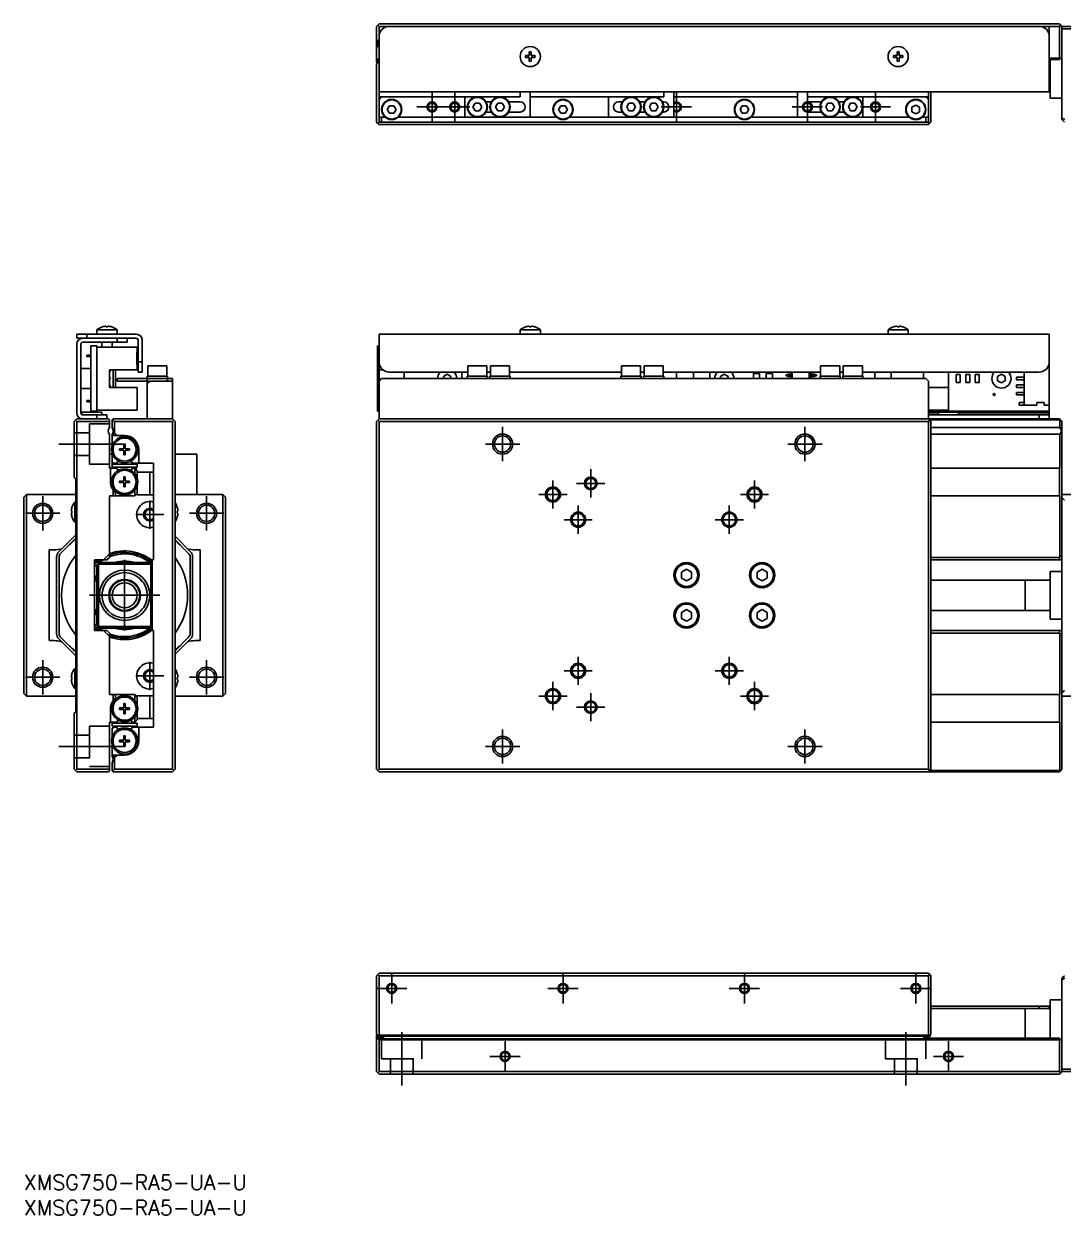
# Model space of a CAD drawing. Extents: x 0 to 697, y -8 to 238.
# Drawn here: x 0 to 206.2, y -8 to 228.4 of the extents above; entities that cross this region are included whole.
import ezdxf

# ---------------------------------------------------------------- set-up
doc = ezdxf.new("R2010")
doc.units = 0
doc.header["$LTSCALE"] = 0.5
doc.linetypes.add('CENTER', pattern=[50.8, 31.75, -6.35, 6.35, -6.35])
doc.linetypes.add('DASHED', pattern=[19.05, 12.7, -6.35])
for name, color, linetype in [('MSM_CENTER', 1, 'CENTER'), ('MSM_CONTINUOUS', 7, 'CONTINUOUS'), ('MSM_DASHED', 4, 'DASHED'), ('MSM_NARROW', 5, 'CONTINUOUS'), ('MSM_PART_NUMBER', 7, 'CONTINUOUS')]:
    doc.layers.add(name, color=color, linetype=linetype)
doc.styles.get("Standard").update_dxf_attribs({"font": 'txt.shx', "height": 1, "bigfont": 'bigfont.shx'})

# ---------------------------------------------------------------- blocks, each defined once
blk = doc.blocks.new('*U2')
at = {"layer": 'MSM_PART_NUMBER'}
blk.add_text('XMSG750-RA5-UA-U', height=3, dxfattribs=at).set_placement((0, -3))
blk = doc.blocks.new('*U3')
at = {"layer": 'MSM_PART_NUMBER'}
blk.add_text('XMSG750-RA5-UA-U', height=3, dxfattribs=at).set_placement((0, -8))

msp = doc.modelspace()

# ---------------------------------------------------------------- linework, layer by layer
at = {"layer": 'MSM_CENTER'}
for p, q in [((81, 214.89), (81, 208.89)), ((85.5, 214.89), (85.5, 208.89)), ((129.5, 214.89), (129.5, 208.89)), ((155.5, 214.89), (155.5, 208.89)), ((169, 214.89), (169, 208.89)), ((78, 211.89), (88.5, 211.89)), ((126.5, 211.89), (132.5, 211.89)), ((152.5, 211.89), (158.5, 211.89)), ((166, 211.89), (172, 211.89)), ((95, 141.6), (95, 148.4)), ((155, 141.6), (155, 148.4)), ((20.19, 145), (6.97, 145)), ((91.6, 145), (98.4, 145)), ((151.6, 145), (158.4, 145)), ((112.5, 134.4), (112.5, 140)), ((105, 132.2), (105, 137.8)), ((109.7, 137.2), (115.3, 137.2)), ((145, 132.2), (145, 137.8)), ((102.2, 135), (107.8, 135)), ((142.2, 135), (147.8, 135)), ((3.74, 127.86), (3.74, 134.66)), ((25, 128.2), (25, 133.8)), ((36.26, 127.86), (36.26, 134.66)), ((110, 127.2), (110, 132.8)), ((140, 127.2), (140, 132.8)), ((0.34, 131.26), (7.14, 131.26)), ((22.2, 131), (27.8, 131)), ((32.86, 131.26), (39.66, 131.26)), ((107.2, 130), (112.8, 130)), ((137.2, 130), (142.8, 130)), ((20, 108), (20, 122)), ((13, 115), (27, 115)), ((3.74, 95.34), (3.74, 102.14)), ((25, 96.2), (25, 101.8)), ((36.26, 95.34), (36.26, 102.14)), ((110, 97.2), (110, 102.8)), ((140, 97.2), (140, 102.8)), ((107.2, 100), (112.8, 100)), ((137.2, 100), (142.8, 100)), ((0.34, 98.74), (7.14, 98.74)), ((22.2, 99), (27.8, 99)), ((32.86, 98.74), (39.66, 98.74)), ((105, 92.2), (105, 97.8)), ((145, 92.2), (145, 97.8)), ((102.2, 95), (107.8, 95)), ((112.5, 90), (112.5, 95.6)), ((142.2, 95), (147.8, 95)), ((109.7, 92.8), (115.3, 92.8)), ((95, 81.6), (95, 88.4)), ((155, 81.6), (155, 88.4)), ((6.97, 85), (20.19, 85)), ((91.6, 85), (98.4, 85)), ((151.6, 85), (158.4, 85)), ((73, 40), (73, 34)), ((107, 40), (107, 34)), ((143, 40), (143, 34)), ((177, 40), (177, 34)), ((70, 37), (76, 37)), ((104, 37), (110, 37)), ((140, 37), (146, 37)), ((174, 37), (180, 37)), ((75, 28.3), (75, 17.7)), ((95.5, 26.5), (95.5, 20.5)), ((175, 28.3), (175, 17.7)), ((183.5, 26.5), (183.5, 20.5)), ((92.5, 23.5), (98.5, 23.5)), ((180.5, 23.5), (186.5, 23.5))]:
    msp.add_line(p, q, dxfattribs=at)
at = {"layer": 'MSM_CONTINUOUS'}
for p, q in [((70, 227.89), (70.5, 228.39)), ((70, 227.89), (70, 220.69)), ((70.25, 228.14), (70.5, 227.89)), ((70.5, 228.39), (205.5, 228.39)), ((70.5, 227.89), (205.5, 227.89)), ((70.5, 226.69), (70.5, 227.89)), ((203.5, 227.89), (203.5, 226.69)), ((206, 227.89), (205.5, 228.39)), ((205.5, 227.89), (205.75, 228.14)), ((205.5, 221.59), (205.5, 227.89)), ((206, 227.89), (219.5, 227.89)), ((206, 209.39), (206, 227.89)), ((219.5, 227.39), (206, 227.39)), ((70.2, 225.09), (70.5, 225.09)), ((70.2, 225.09), (70.2, 223.89)), ((70.67, 226.69), (70.5, 226.69)), ((70.5, 208.89), (70.5, 225.89)), ((203.5, 226.69), (203.33, 226.69)), ((203.5, 225.89), (203.5, 214.89)), ((70.2, 223.89), (70.5, 223.89)), ((100.3, 222.09), (100.3, 222.82)), ((100.7, 222.82), (100.7, 222.09)), ((173.3, 222.09), (173.3, 222.82)), ((173.7, 222.82), (173.7, 222.09)), ((70.5, 221.39), (70, 221.39)), ((70.5, 221.19), (70, 221.19)), ((70.4, 220.79), (70, 220.39)), ((70.1, 220.59), (70, 220.69)), ((70, 208.89), (70, 220.39)), ((70.1, 220.49), (70.1, 220.69)), ((70.5, 221.59), (70.3, 221.39)), ((70.5, 220.99), (70.4, 220.99)), ((70.4, 220.99), (70.4, 220.79)), ((70.5, 220.89), (70.4, 220.79)), ((70.5, 220.69), (70.4, 220.79)), ((99.57, 222.09), (100.3, 222.09)), ((100.3, 221.69), (99.57, 221.69)), ((100.3, 220.96), (100.3, 221.69)), ((100.7, 222.09), (101.43, 222.09)), ((100.7, 221.69), (100.7, 220.96)), ((101.43, 221.69), (100.7, 221.69)), ((172.57, 222.09), (173.3, 222.09)), ((173.3, 221.69), (172.57, 221.69)), ((173.3, 220.96), (173.3, 221.69)), ((173.7, 222.09), (174.43, 222.09)), ((174.43, 221.69), (173.7, 221.69)), ((173.7, 221.69), (173.7, 220.96)), ((203.5, 221.59), (205.5, 221.59)), ((205.6, 221.39), (203.5, 221.39)), ((205.5, 221.29), (203.5, 221.29)), ((203.7, 213.64), (203.7, 221.29)), ((205.65, 221.44), (205.5, 221.59)), ((205.5, 221.29), (205.6, 221.39)), ((205.6, 221.39), (205.65, 221.44)), ((205.65, 221.44), (206, 221.79)), ((203.5, 215.39), (203.7, 215.39)), ((203.5, 214.89), (70.5, 214.89)), ((70.5, 213.39), (71, 213.89)), ((98.5, 213.89), (70.5, 213.89)), ((87.5, 209.89), (87.5, 213.89)), ((92.77, 212.89), (91.73, 212.89)), ((98.5, 212.89), (96.23, 212.89)), ((98.5, 213.89), (98.5, 214.89)), ((100.5, 214.89), (100.5, 209.89)), ((127, 213.89), (100.5, 213.89)), ((116, 209.89), (116, 213.89)), ((118.77, 212.89), (118, 212.89)), ((123.27, 212.89), (122.23, 212.89)), ((127, 212.89), (126.73, 212.89)), ((127, 213.89), (127, 214.89)), ((129, 214.89), (129, 209.89)), ((153.5, 213.89), (129, 213.89)), ((153.5, 214.89), (153.5, 209.89)), ((155.5, 214.89), (155.5, 213.89)), ((155.5, 213.89), (179.5, 213.89)), ((158.27, 212.89), (155.5, 212.89)), ((162.77, 212.89), (161.73, 212.89)), ((166.5, 209.89), (166.5, 213.89)), ((179, 213.89), (179.5, 213.39)), ((179.5, 214.89), (179.5, 208.89)), ((180, 214.89), (180, 208.89)), ((203.7, 213.64), (206, 213.64)), ((72.13, 211.39), (72.57, 212.14)), ((72.57, 210.64), (72.13, 211.39)), ((72.57, 212.14), (73.43, 212.14)), ((73.43, 210.64), (72.57, 210.64)), ((73.43, 212.14), (73.87, 211.39)), ((73.87, 211.39), (73.43, 210.64)), ((89.13, 211.89), (89.57, 212.64)), ((89.57, 211.14), (89.13, 211.89)), ((89.57, 212.64), (90.43, 212.64)), ((90.43, 211.14), (89.57, 211.14)), ((90.43, 212.64), (90.87, 211.89)), ((90.87, 211.89), (90.43, 211.14)), ((91.73, 210.89), (92.77, 210.89)), ((93.63, 211.89), (94.07, 212.64)), ((94.07, 211.14), (93.63, 211.89)), ((94.07, 212.64), (94.93, 212.64)), ((94.93, 211.14), (94.07, 211.14)), ((94.93, 212.64), (95.37, 211.89)), ((95.37, 211.89), (94.93, 211.14)), ((96.23, 210.89), (98.5, 210.89)), ((106.13, 211.39), (106.57, 212.14)), ((106.57, 210.64), (106.13, 211.39)), ((106.57, 212.14), (107.43, 212.14)), ((107.43, 210.64), (106.57, 210.64)), ((107.43, 212.14), (107.87, 211.39)), ((107.87, 211.39), (107.43, 210.64)), ((118, 210.89), (118.77, 210.89)), ((119.63, 211.89), (120.07, 212.64)), ((120.07, 211.14), (119.63, 211.89)), ((120.07, 212.64), (120.93, 212.64)), ((120.93, 211.14), (120.07, 211.14)), ((120.93, 212.64), (121.37, 211.89)), ((121.37, 211.89), (120.93, 211.14)), ((122.23, 210.89), (123.27, 210.89)), ((124.13, 211.89), (124.57, 212.64)), ((124.57, 211.14), (124.13, 211.89)), ((124.57, 212.64), (125.43, 212.64)), ((125.43, 211.14), (124.57, 211.14)), ((125.43, 212.64), (125.87, 211.89)), ((125.87, 211.89), (125.43, 211.14)), ((126.73, 210.89), (127, 210.89)), ((142.13, 211.39), (142.57, 212.14)), ((142.57, 210.64), (142.13, 211.39)), ((142.57, 212.14), (143.43, 212.14)), ((143.43, 210.64), (142.57, 210.64)), ((143.43, 212.14), (143.87, 211.39)), ((143.87, 211.39), (143.43, 210.64)), ((155.5, 210.89), (158.27, 210.89)), ((159.13, 211.89), (159.57, 212.64)), ((159.57, 211.14), (159.13, 211.89)), ((159.57, 212.64), (160.43, 212.64)), ((160.43, 211.14), (159.57, 211.14)), ((160.43, 212.64), (160.87, 211.89)), ((160.87, 211.89), (160.43, 211.14)), ((161.73, 210.89), (162.77, 210.89)), ((163.63, 211.89), (164.07, 212.64)), ((164.07, 211.14), (163.63, 211.89)), ((164.07, 212.64), (164.93, 212.64)), ((164.93, 211.14), (164.07, 211.14)), ((164.93, 212.64), (165.37, 211.89)), ((165.37, 211.89), (164.93, 211.14)), ((176.25, 211.82), (177, 212.25)), ((176.25, 210.95), (176.25, 211.82)), ((177, 210.52), (176.25, 210.95)), ((177, 212.25), (177.75, 211.82)), ((177.75, 210.95), (177, 210.52)), ((177.75, 211.82), (177.75, 210.95)), ((70, 208.89), (70.5, 208.39)), ((70.25, 208.64), (70.5, 208.89)), ((70.5, 209.89), (71.68, 209.89)), ((179.5, 208.89), (70.5, 208.89)), ((179.5, 208.39), (70.5, 208.39)), ((71, 209.89), (71, 208.89)), ((74.32, 209.89), (105.68, 209.89)), ((108.32, 209.89), (141.68, 209.89)), ((144.32, 209.89), (175.68, 209.89)), ((178.32, 209.89), (179.5, 209.89)), ((179, 208.89), (179, 209.89)), ((179.5, 208.89), (179.75, 208.64)), ((179.5, 208.39), (180, 208.89)), ((206, 209.69), (206.61, 209.39)), ((206.5, 208.89), (206, 209.39)), ((15.57, 168.26), (15.55, 168.26)), ((16.3, 168.26), (16.3, 168.39)), ((16.7, 168.26), (16.3, 168.26)), ((16.7, 168.39), (16.7, 168.26)), ((17.45, 168.26), (17.43, 168.26)), ((99.57, 168.26), (99.55, 168.26)), ((100.3, 168.26), (100.3, 168.39)), ((100.7, 168.26), (100.3, 168.26)), ((100.7, 168.39), (100.7, 168.26)), ((101.45, 168.26), (101.43, 168.26)), ((172.57, 168.26), (172.55, 168.26)), ((173.3, 168.26), (173.3, 168.39)), ((173.7, 168.26), (173.3, 168.26)), ((173.7, 168.39), (173.7, 168.26)), ((174.45, 168.26), (174.43, 168.26)), ((10.5, 166), (10.5, 166.8)), ((10.5, 166.8), (22.3, 166.8)), ((22.2, 166), (10.5, 166)), ((12.5, 166.8), (12.5, 166)), ((18.5, 167.7), (14.5, 167.7)), ((14.5, 167.7), (14.5, 166.8)), ((18.5, 166.8), (18.5, 167.7)), ((18.5, 165.2), (18.5, 166)), ((20.5, 166), (20.5, 165.2)), ((22.7, 159.3), (22.7, 165.5)), ((23.5, 165.6), (23.5, 159.3)), ((70.5, 161.3), (70.5, 166.8)), ((70.5, 166.8), (203.5, 166.8)), ((102.5, 167.7), (98.5, 167.7)), ((98.5, 167.7), (98.5, 166.8)), ((102.5, 166.8), (102.5, 167.7)), ((175.5, 167.7), (171.5, 167.7)), ((171.5, 167.7), (171.5, 166.8)), ((175.5, 166.8), (175.5, 167.7)), ((203.5, 166.8), (203.5, 150)), ((10.5, 164.8), (10.5, 151.2)), ((11.3, 164.8), (11.3, 151.2)), ((11.7, 165.2), (20.5, 165.2)), ((13.3, 151.5), (13.3, 164.5)), ((13.3, 164.5), (14.5, 164.5)), ((14.5, 151.5), (14.5, 164.5)), ((22.5, 164.25), (14.5, 164.25)), ((15.5, 165.2), (15.5, 164.25)), ((17.5, 164.25), (17.5, 165.2)), ((22.4, 160.75), (22.4, 163.25)), ((22.5, 163.25), (22.4, 163.25)), ((22.5, 163.25), (22.5, 164.25)), ((70.2, 164.5), (70.5, 164.5)), ((70.2, 151.5), (70.2, 164.5)), ((12.5, 162.62), (12.5, 162.38)), ((13.3, 162.62), (12.5, 162.62)), ((13.3, 162.38), (12.5, 162.38)), ((22.4, 162.45), (22.5, 162.45)), ((22.4, 162.07), (22.5, 162.07)), ((22.4, 161.93), (22.5, 161.93)), ((22.4, 161.55), (22.5, 161.55)), ((22.5, 160.75), (22.4, 160.75)), ((22.5, 161.55), (22.5, 162.45)), ((22.5, 159.75), (22.5, 160.75)), ((22.7, 161.3), (23.5, 161.3)), ((70.5, 160.75), (70.5, 150)), ((70.58, 160.75), (70.5, 160.75)), ((13.3, 160), (11.3, 160)), ((17, 156.25), (17, 159.75)), ((17, 159.75), (22.5, 159.75)), ((17.7, 159.75), (17.7, 156.25)), ((18.2, 159.75), (18.2, 156.25)), ((23.5, 159.3), (22.7, 159.3)), ((24.5, 158.5), (28.5, 158.5)), ((24.5, 158.5), (24.5, 150)), ((28.4, 160.5), (24.6, 160.5)), ((24.6, 160.5), (24.6, 158.5)), ((28.4, 158.5), (28.4, 160.5)), ((28.5, 157.5), (28.5, 158.5)), ((70.5, 159.75), (71.24, 159.75)), ((72.5, 159.3), (88.1, 159.3)), ((75.5, 158), (75.5, 159.3)), ((83.25, 158.43), (84, 158.87)), ((83.25, 158), (83.25, 158.43)), ((84, 158.87), (84.75, 158.43)), ((84.75, 158.43), (84.75, 158)), ((86.9, 159.3), (86.9, 158)), ((88, 158.5), (92, 158.5)), ((88, 158.5), (88, 158)), ((91.9, 160.5), (88.1, 160.5)), ((88.1, 160.5), (88.1, 158.5)), ((91.9, 158.5), (91.9, 160.5)), ((91.9, 159.3), (92.6, 159.3)), ((92, 158), (92, 158.5)), ((92.5, 158.5), (96.5, 158.5)), ((92.5, 158.5), (92.5, 158)), ((96.4, 160.5), (92.6, 160.5)), ((92.6, 160.5), (92.6, 158.5)), ((96.4, 158.5), (96.4, 160.5)), ((96.4, 159.3), (118.6, 159.3)), ((96.5, 158), (96.5, 158.5)), ((118.5, 158.5), (122.5, 158.5)), ((118.5, 158.5), (118.5, 158)), ((122.4, 160.5), (118.6, 160.5)), ((118.6, 160.5), (118.6, 158.5)), ((122.4, 158.5), (122.4, 160.5)), ((122.4, 159.3), (123.1, 159.3)), ((122.5, 158), (122.5, 158.5)), ((123, 158.5), (127, 158.5)), ((123, 158.5), (123, 158)), ((126.9, 160.5), (123.1, 160.5)), ((123.1, 160.5), (123.1, 158.5)), ((126.9, 158.5), (126.9, 160.5)), ((126.9, 159.3), (158.1, 159.3)), ((127, 158), (127, 158.5)), ((129.5, 158), (129.5, 159.3)), ((132.9, 159.3), (132.9, 158)), ((136.1, 158), (136.1, 159.3)), ((138.25, 158.43), (139, 158.87)), ((138.25, 158), (138.25, 158.43)), ((139, 158.87), (139.75, 158.43)), ((139.75, 158.43), (139.75, 158)), ((144.77, 159), (144.77, 158)), ((146.02, 159), (144.77, 159)), ((146.02, 158), (146.02, 159)), ((148.56, 159), (147.31, 159)), ((147.31, 159), (147.31, 158)), ((148.56, 158), (148.56, 159)), ((151.29, 158.73), (151.29, 158.53)), ((151.29, 158.73), (151.54, 158.73)), ((151.54, 158.53), (151.29, 158.53)), ((151.54, 158.73), (151.6, 158.85)), ((151.6, 158.42), (151.54, 158.53)), ((152.34, 158.85), (151.6, 158.85)), ((152.34, 158.42), (151.6, 158.42)), ((151.8, 158.42), (151.8, 158.85)), ((151.9, 158.42), (151.9, 158.85)), ((152.23, 158.85), (152.23, 158.42)), ((152.34, 158), (152.34, 159.3)), ((152.44, 159.3), (152.44, 158)), ((155.82, 158), (155.82, 159.3)), ((155.89, 159.3), (155.89, 158)), ((156.21, 158), (156.21, 159.3)), ((156.24, 159.3), (156.24, 158)), ((156.24, 158.85), (156.97, 158.85)), ((156.97, 158.42), (156.24, 158.42)), ((156.35, 158.42), (156.35, 158.85)), ((156.68, 158.85), (156.68, 158.42)), ((156.78, 158.85), (156.78, 158.42)), ((156.97, 158.85), (157.04, 158.73)), ((157.04, 158.53), (156.97, 158.42)), ((157.04, 158.73), (157.29, 158.73)), ((157.29, 158.53), (157.04, 158.53)), ((157.29, 158.53), (157.29, 158.73)), ((158, 158.5), (162, 158.5)), ((158, 158.5), (158, 158)), ((161.9, 160.5), (158.1, 160.5)), ((158.1, 160.5), (158.1, 158.5)), ((161.9, 158.5), (161.9, 160.5)), ((161.9, 159.3), (162.6, 159.3)), ((162, 158), (162, 158.5)), ((162.5, 158.5), (166.5, 158.5)), ((162.5, 158.5), (162.5, 158)), ((166.4, 160.5), (162.6, 160.5)), ((162.6, 160.5), (162.6, 158.5)), ((166.4, 158.5), (166.4, 160.5)), ((166.4, 159.3), (201.5, 159.3)), ((166.5, 158), (166.5, 158.5)), ((168.9, 159.3), (168.9, 158)), ((172.1, 158), (172.1, 159.3)), ((178.5, 158), (178.5, 159.3)), ((183.5, 151.75), (183.5, 159.3)), ((185.8, 158.8), (185, 158.8)), ((185, 158.8), (185, 157.2)), ((185.8, 157.2), (185.8, 158.8)), ((187.71, 158.8), (186.91, 158.8)), ((186.91, 158.8), (186.91, 157.2)), ((187.71, 157.2), (187.71, 158.8)), ((188.81, 158.8), (188.81, 157.2)), ((189.61, 158.8), (188.81, 158.8)), ((189.61, 157.2), (189.61, 158.8)), ((193.25, 158.43), (194, 158.87)), ((193.25, 157.57), (193.25, 158.43)), ((194, 158.87), (194.75, 158.43)), ((194.75, 158.43), (194.75, 157.57)), ((197, 159.25), (197, 159.3)), ((197, 159.25), (198.5, 159.25)), ((198.5, 159.3), (198.5, 152.75)), ((22.5, 156.25), (17, 156.25)), ((18.5, 157.5), (18.5, 158)), ((28.5, 158), (18.5, 158)), ((18.5, 157.5), (29.5, 157.5)), ((22.5, 151.75), (22.5, 156.25)), ((24.5, 157), (25, 157.5)), ((28.5, 158), (29.5, 158)), ((29.5, 158), (29.5, 150)), ((71, 158), (70.5, 157.5)), ((71, 158), (179, 158)), ((179.5, 157.5), (179, 158)), ((179.5, 157.5), (179.5, 150)), ((183.5, 156.25), (179.5, 156.25)), ((185, 157.2), (185.8, 157.2)), ((186.91, 157.2), (187.71, 157.2)), ((188.81, 157.2), (189.61, 157.2)), ((194, 157.13), (193.25, 157.57)), ((194.75, 157.57), (194, 157.13)), ((197, 157.75), (197, 158.25)), ((198.5, 158.25), (197, 158.25)), ((197, 157.75), (198.5, 157.75)), ((197, 156.25), (197, 156.75)), ((198.5, 156.75), (197, 156.75)), ((197, 156.25), (198.5, 156.25)), ((11.3, 156), (13.3, 156)), ((197, 154.75), (197, 155.25)), ((198.5, 155.25), (197, 155.25)), ((197, 154.75), (198.5, 154.75)), ((11.5, 151.3), (15.5, 151.3)), ((11.5, 151.3), (11.5, 150.85)), ((12.5, 153.62), (12.5, 153.38)), ((13.3, 153.62), (12.5, 153.62)), ((13.3, 153.38), (12.5, 153.38)), ((13.3, 151.5), (14.5, 151.5)), ((14.5, 151.75), (22.5, 151.75)), ((15.5, 150.8), (15.5, 151.3)), ((70.5, 151.5), (70.2, 151.5)), ((183.5, 151.75), (179.5, 151.75)), ((203.5, 151.5), (179.5, 151.5)), ((181.5, 151.5), (181.5, 150.8)), ((181.5, 151.3), (185.5, 151.3)), ((185.5, 150.8), (185.5, 151.5)), ((197.5, 152.75), (197.5, 153.25)), ((198.5, 153.25), (197.5, 153.25)), ((197.5, 152.75), (201, 152.75)), ((201, 153.25), (202.5, 153.25)), ((201, 152.75), (201, 153.25)), ((202.5, 152.75), (202.5, 153.25)), ((202.5, 152.75), (203.5, 152.75)), ((10, 149.5), (10.25, 149.75)), ((10, 138.4), (10, 149.5)), ((10.25, 149.75), (10.5, 150)), ((10.5, 149.5), (10.25, 149.75)), ((10.5, 150), (16.8, 150)), ((10.5, 149.5), (10.5, 80.5)), ((17, 149.5), (10.5, 149.5)), ((11.7, 150.8), (16.5, 150.8)), ((17, 149), (13, 149)), ((13, 149), (13, 141)), ((14.5, 150), (14.5, 150.8)), ((16.5, 150.8), (16.5, 150)), ((16.8, 150), (17, 149.8)), ((17, 149.8), (17, 148.26)), ((17.5, 149.8), (17.7, 150)), ((17.5, 148.26), (17.5, 149.8)), ((17.6, 149.9), (18, 149.5)), ((17.7, 150), (29.5, 150)), ((18, 149.5), (18, 147.2)), ((29.5, 149.5), (18, 149.5)), ((30, 149.5), (29.5, 150)), ((29.5, 149.5), (29.75, 149.75)), ((29.5, 80.5), (29.5, 149.5)), ((30, 149.5), (30, 80.5)), ((70, 149.5), (70.5, 150)), ((70, 80.5), (70, 149.5)), ((70.25, 149.75), (70.5, 149.5)), ((70.5, 150), (205.5, 150)), ((179.5, 149.5), (70.5, 149.5)), ((70.5, 149.5), (70.5, 80.5)), ((179.5, 151.2), (181.5, 151.2)), ((203.5, 150.8), (179.5, 150.8)), ((179.5, 150), (180, 149.5)), ((179.5, 149.5), (179.75, 149.75)), ((179.5, 80.5), (179.5, 149.5)), ((205.6, 149.8), (179.7, 149.8)), ((180, 149.5), (180, 80.5)), ((185.5, 151.2), (203.5, 151.2)), ((201.5, 150), (201.5, 150.8)), ((206, 149.5), (205.5, 150)), ((205.6, 149.8), (205.65, 149.85)), ((205.6, 148.26), (205.6, 149.8)), ((206, 149.5), (206, 80.5)), ((13, 147.25), (10, 147.25)), ((17, 146.94), (17, 140.2)), ((17.5, 144.61), (17.5, 146.94)), ((20, 146.7), (17.5, 146.7)), ((18, 147.2), (17.65, 146.7)), ((18.5, 146.7), (18, 147.2)), ((180, 148.26), (205.6, 148.26)), ((205.6, 146.94), (180, 146.94)), ((205.6, 140.2), (205.6, 146.94)), ((19.85, 144.9), (20.14, 144.9)), ((19.85, 144.1), (19.85, 144.9)), ((20.14, 144.37), (19.85, 144.37)), ((20.14, 144.1), (20.14, 144.9)), ((17, 143), (17.5, 143)), ((17.5, 143.19), (17.5, 140.2)), ((19, 144.04), (19.79, 144.04)), ((19, 144.04), (19, 143.76)), ((19, 143.76), (19.79, 143.76)), ((19.53, 143.76), (19.53, 144.04)), ((19.85, 142.9), (19.85, 143.7)), ((19.85, 143.43), (20.14, 143.43)), ((19.85, 142.9), (20.14, 142.9)), ((20.14, 142.9), (20.14, 143.7)), ((20.2, 144.04), (21, 144.04)), ((20.2, 143.76), (21, 143.76)), ((20.47, 143.76), (20.47, 144.04)), ((21, 144.04), (21, 143.76)), ((22.8, 141.2), (22.8, 143.9)), ((30, 143), (34.3, 143)), ((34.3, 143), (34.3, 135)), ((17, 140.2), (18.46, 140.2)), ((17.2, 137.5), (17.2, 140.2)), ((17.5, 141.5), (17.8, 141.2)), ((17.5, 141), (22.5, 141)), ((17.5, 140.4), (22.5, 140.4)), ((18.45, 141.2), (17.8, 141.2)), ((18.6, 141.46), (18.45, 141.2)), ((18.46, 140.2), (18.67, 139.82)), ((21.55, 141.2), (21.4, 141.46)), ((21.46, 140.06), (21.54, 140.2)), ((22, 140.2), (21.54, 140.2)), ((25.7, 141.2), (21.55, 141.2)), ((22, 139.16), (22, 140.2)), ((22.5, 139.7), (22, 140.2)), ((22.3, 141.2), (22.3, 141)), ((22.3, 140.4), (22.3, 139.9)), ((22.5, 141), (22.5, 140.4)), ((22.5, 139.7), (22.5, 138.21)), ((25.7, 141.2), (25.7, 122)), ((205.6, 140.2), (180, 140.2)), ((205.5, 134.7), (205.5, 140.2)), ((10, 138.4), (10.3, 138.1)), ((10.3, 91.9), (10.3, 138.1)), ((19, 137.65), (19.79, 137.65)), ((19, 137.65), (19, 137.35)), ((19, 137.35), (19.79, 137.35)), ((19.53, 137.35), (19.53, 137.65)), ((19.85, 138.5), (20.14, 138.5)), ((19.85, 137.7), (19.85, 138.5)), ((20.14, 137.97), (19.85, 137.97)), ((19.85, 136.5), (19.85, 137.3)), ((20.14, 137.7), (20.14, 138.5)), ((20.14, 136.5), (20.14, 137.3)), ((20.2, 137.65), (21, 137.65)), ((20.2, 137.35), (21, 137.35)), ((20.47, 137.35), (20.47, 137.65)), ((21, 137.65), (21, 137.35)), ((25.7, 139.45), (22.5, 139.45)), ((25, 134.95), (25, 139.45)), ((0, 134.5), (0.5, 135)), ((0.5, 135), (0.5, 95)), ((10.3, 135), (0.5, 135)), ((17.7, 134.7), (17.7, 135.9)), ((18.2, 135.36), (18.2, 134.7)), ((19.85, 137.03), (20.14, 137.03)), ((19.85, 136.5), (20.14, 136.5)), ((22, 134.7), (22, 135.84)), ((22, 134.7), (22.5, 135.2)), ((22.5, 135), (22.3, 135)), ((22.5, 136.79), (22.5, 134.95)), ((22.5, 134.95), (25.7, 134.95)), ((30, 135), (39.5, 135)), ((39.5, 95), (39.5, 135)), ((39.5, 135), (40, 134.5)), ((206, 135), (266.5, 135)), ((0, 95.5), (0, 134.5)), ((9.54, 132.45), (9.54, 132.43)), ((10.1, 133.5), (10.1, 129.5)), ((10.3, 133.5), (10.1, 133.5)), ((22, 134.7), (17, 134.7)), ((17, 134.7), (17, 122.5)), ((30.46, 132.43), (30.46, 132.45)), ((40, 134.5), (40, 95.5)), ((205.6, 134.7), (180, 134.7)), ((205.6, 122.64), (205.6, 134.7)), ((206.5, 133.89), (206, 134.39)), ((9.41, 131.7), (9.54, 131.7)), ((9.54, 131.3), (9.41, 131.3)), ((9.54, 131.7), (9.54, 131.3)), ((9.54, 130.57), (9.54, 130.55)), ((30.46, 131.7), (30.59, 131.7)), ((30.46, 131.3), (30.46, 131.7)), ((30.59, 131.3), (30.46, 131.3)), ((30.46, 130.55), (30.46, 130.57)), ((10.1, 129.5), (10.3, 129.5)), ((6.94, 123.65), (10.3, 127.01)), ((10.3, 126.3), (7.29, 123.29)), ((30, 126.71), (33.06, 123.65)), ((32.71, 123.29), (30, 126)), ((5, 124), (5, 106)), ((5, 124), (6, 124)), ((15.79, 122), (17, 123.21)), ((35, 124), (34, 124)), ((35, 124), (35, 106)), ((6.5, 107.41), (6.5, 122.59)), ((7, 122.59), (7, 107.41)), ((16.5, 122), (14, 122)), ((14, 122), (14, 108)), ((14.5, 120.7), (14.8, 121)), ((14.5, 109.3), (14.5, 120.7)), ((15, 121.2), (14.8, 121)), ((14.8, 121), (14.8, 109)), ((15, 121.2), (15.3, 121.5)), ((25, 121.2), (15, 121.2)), ((15.3, 121.5), (24.7, 121.5)), ((17, 122.5), (16.5, 122)), ((24.7, 121.5), (25, 121.2)), ((25.2, 121), (25, 121.2)), ((25.2, 109), (25.2, 121)), ((25.2, 121), (25.5, 120.7)), ((25.5, 122), (25.5, 108)), ((25.7, 122), (25.5, 122)), ((33, 107.41), (33, 122.59)), ((33.5, 122.59), (33.5, 107.41)), ((180, 122.5), (205.5, 122.5)), ((206, 122), (180, 122)), ((205.5, 122.5), (205.6, 122.64)), ((205.5, 122), (205.5, 122.5)), ((206, 122.81), (205.6, 122.64)), ((130.5, 119.58), (131.5, 120.15)), ((130.5, 118.42), (130.5, 119.58)), ((131.5, 117.85), (130.5, 118.42)), ((131.5, 120.15), (132.5, 119.58)), ((132.5, 118.42), (131.5, 117.85)), ((132.5, 119.58), (132.5, 118.42)), ((145.5, 119.58), (146.5, 120.15)), ((145.5, 118.42), (145.5, 119.58)), ((146.5, 117.85), (145.5, 118.42)), ((146.5, 120.15), (147.5, 119.58)), ((147.5, 118.42), (146.5, 117.85)), ((147.5, 119.58), (147.5, 118.42)), ((203.7, 110.25), (203.7, 119.75)), ((206, 119.75), (203.7, 119.75)), ((23.2, 117.97), (23.2, 118.16)), ((23.2, 117.97), (23.43, 117.75)), ((23.43, 117.92), (23.43, 117.75)), ((23.43, 117.75), (23.56, 117.75)), ((203.7, 118), (180, 118)), ((198.7, 112), (198.7, 118)), ((23.43, 112.25), (23.2, 112.03)), ((23.2, 111.84), (23.2, 112.03)), ((23.43, 112.25), (23.43, 112.08)), ((23.56, 112.25), (23.43, 112.25)), ((23.56, 112.25), (23.56, 112.25)), ((130.5, 111.58), (131.5, 112.15)), ((130.5, 110.42), (130.5, 111.58)), ((131.5, 112.15), (132.5, 111.58)), ((132.5, 111.58), (132.5, 110.42)), ((145.5, 111.58), (146.5, 112.15)), ((145.5, 110.42), (145.5, 111.58)), ((146.5, 112.15), (147.5, 111.58)), ((147.5, 111.58), (147.5, 110.42)), ((180, 112), (203.7, 112)), ((15, 108.8), (14.5, 109.3)), ((15, 108.8), (25, 108.8)), ((15.3, 108.5), (15, 108.8)), ((25, 108.8), (24.7, 108.5)), ((25, 108.8), (25.5, 109.3)), ((131.5, 109.85), (130.5, 110.42)), ((132.5, 110.42), (131.5, 109.85)), ((146.5, 109.85), (145.5, 110.42)), ((147.5, 110.42), (146.5, 109.85)), ((203.7, 110.25), (206, 110.25)), ((7.29, 106.71), (10.3, 103.7)), ((14, 108), (16.5, 108)), ((24.7, 108.5), (15.3, 108.5)), ((17, 106.79), (15.79, 108)), ((16.5, 108), (17, 107.5)), ((17, 107.5), (17, 95.3)), ((25.7, 108), (25.5, 108)), ((25.7, 108), (25.7, 88.8)), ((30, 104), (32.71, 106.71)), ((180, 108), (206, 108)), ((205.5, 107.5), (180, 107.5)), ((205.5, 107.5), (205.5, 108)), ((205.6, 107.36), (205.5, 107.5)), ((205.6, 95.3), (205.6, 107.36)), ((205.6, 107.36), (206, 107.19)), ((5, 106), (6, 106)), ((10.3, 102.99), (6.94, 106.35)), ((33.06, 106.35), (30, 103.29)), ((35, 106), (34, 106)), ((9.54, 99.45), (9.54, 99.43)), ((10.1, 100.5), (10.1, 96.5)), ((10.3, 100.5), (10.1, 100.5)), ((30.46, 99.43), (30.46, 99.45)), ((9.41, 98.7), (9.54, 98.7)), ((9.54, 98.3), (9.41, 98.3)), ((9.54, 98.7), (9.54, 98.3)), ((9.54, 97.57), (9.54, 97.55)), ((30.46, 98.7), (30.59, 98.7)), ((30.46, 98.3), (30.46, 98.7)), ((30.59, 98.3), (30.46, 98.3)), ((30.46, 97.55), (30.46, 97.57)), ((0.5, 95), (0, 95.5)), ((10.3, 95), (0.5, 95)), ((10.1, 96.5), (10.3, 96.5)), ((17, 95.3), (22, 95.3)), ((17.7, 94.1), (17.7, 95.3)), ((18.2, 95.3), (18.2, 94.64)), ((22, 94.16), (22, 95.3)), ((22.5, 94.8), (22, 95.3)), ((22.5, 95), (22.3, 95)), ((22.5, 95.05), (22.5, 93.21)), ((25.7, 95.05), (22.5, 95.05)), ((25, 90.55), (25, 95.05)), ((30, 95), (39.5, 95)), ((40, 95.5), (39.5, 95)), ((205.6, 95.3), (180, 95.3)), ((205.5, 89.8), (205.5, 95.3)), ((206, 95.61), (206.5, 96.11)), ((266.5, 95), (206, 95)), ((17.2, 92.5), (17.2, 89.8)), ((19, 92.64), (19.79, 92.64)), ((19, 92.64), (19, 92.36)), ((19, 92.36), (19.79, 92.36)), ((19.53, 92.36), (19.53, 92.64)), ((19.85, 93.5), (20.14, 93.5)), ((19.85, 92.7), (19.85, 93.5)), ((20.14, 92.97), (19.85, 92.97)), ((19.85, 91.5), (19.85, 92.3)), ((20.14, 92.7), (20.14, 93.5)), ((20.14, 91.5), (20.14, 92.3)), ((20.2, 92.64), (21, 92.64)), ((20.2, 92.36), (21, 92.36)), ((20.47, 92.36), (20.47, 92.64)), ((21, 92.64), (21, 92.36)), ((10.3, 91.9), (10, 91.6)), ((10, 80.5), (10, 91.6)), ((18.46, 89.8), (18.67, 90.18)), ((19.85, 92.03), (20.14, 92.03)), ((19.85, 91.5), (20.14, 91.5)), ((21.46, 89.94), (21.54, 89.8)), ((22, 89.8), (22, 90.84)), ((22, 89.8), (22.5, 90.3)), ((22.5, 91.79), (22.5, 90.3)), ((22.5, 90.55), (25.7, 90.55)), ((18.46, 89.8), (17, 89.8)), ((17, 89.8), (17, 80.2)), ((17.5, 89.6), (22.5, 89.6)), ((17.5, 89.6), (17.5, 89)), ((17.5, 89), (22.5, 89)), ((17.8, 88.8), (17.5, 88.5)), ((17.5, 86.81), (17.5, 88.5)), ((17.8, 88.8), (18.45, 88.8)), ((18.6, 88.54), (18.45, 88.8)), ((21.55, 88.8), (21.4, 88.54)), ((22, 89.8), (21.54, 89.8)), ((21.55, 88.8), (25.7, 88.8)), ((22.5, 89.6), (22.5, 89)), ((22.8, 86.1), (22.8, 88.8)), ((205.6, 89.8), (180, 89.8)), ((205.6, 80.2), (205.6, 89.8)), ((17.5, 83.06), (17.5, 85.39)), ((19, 86.24), (19.79, 86.24)), ((19, 86.24), (19, 85.95)), ((19, 85.95), (19.79, 85.95)), ((19.53, 85.95), (19.53, 86.24)), ((19.85, 87.1), (20.14, 87.1)), ((19.85, 86.3), (19.85, 87.1)), ((20.14, 86.57), (19.85, 86.57)), ((19.85, 85.1), (19.85, 85.89)), ((19.85, 85.63), (20.14, 85.63)), ((19.85, 85.1), (20.14, 85.1)), ((20.14, 86.3), (20.14, 87.1)), ((20.14, 85.1), (20.14, 85.89)), ((20.2, 86.24), (21, 86.24)), ((20.2, 85.95), (21, 85.95)), ((20.47, 85.95), (20.47, 86.24)), ((21, 86.24), (21, 85.95)), ((17.5, 83.3), (20, 83.3)), ((17.65, 83.3), (18, 82.8)), ((18, 82.8), (18.5, 83.3)), ((18, 82.8), (18, 80.5)), ((10.25, 80.25), (10, 80.5)), ((10.25, 80.25), (10.5, 80.5)), ((10.5, 80.5), (17, 80.5)), ((17.5, 80.2), (17.5, 81.74)), ((18, 80.5), (17.6, 80.1)), ((18, 80.5), (29.5, 80.5)), ((29.75, 80.25), (29.5, 80.5)), ((29.5, 80), (30, 80.5)), ((70.5, 80), (70, 80.5)), ((70.5, 80.5), (70.25, 80.25)), ((70.5, 80.5), (179.5, 80.5)), ((179.75, 80.25), (179.5, 80.5)), ((180, 80.5), (179.5, 80)), ((205.5, 80), (206, 80.5)), ((10.5, 80), (10.25, 80.25)), ((16.8, 80), (10.5, 80)), ((17, 80.2), (16.8, 80)), ((17.7, 80), (17.5, 80.2)), ((29.5, 80), (17.7, 80)), ((205.5, 80), (70.5, 80)), ((179.7, 80.2), (205.6, 80.2)), ((205.65, 80.15), (205.6, 80.2)), ((70.5, 40), (70, 39.5)), ((70, 28), (70, 39.5)), ((70.5, 39.5), (70.25, 39.75)), ((70.5, 40), (179.5, 40)), ((179.5, 39.5), (70.5, 39.5)), ((70.5, 39.5), (70.5, 27.7)), ((180, 39.5), (179.5, 40)), ((179.75, 39.75), (179.5, 39.5)), ((179.5, 27.7), (179.5, 39.5)), ((180, 39.5), (180, 28)), ((206, 39), (206.5, 39.5)), ((206, 39), (206, 20.5)), ((206.61, 39), (206, 38.69)), ((180, 33.5), (203.5, 33.5)), ((201.5, 33), (201.5, 33.5)), ((203.5, 33.5), (203.5, 33)), ((203.7, 27.1), (203.7, 34.75)), ((206, 34.75), (203.7, 34.75)), ((203.7, 33), (180, 33)), ((198.7, 27.1), (198.7, 33)), ((70, 28), (70.4, 27.6)), ((70, 27.7), (70.1, 27.8)), ((70, 20.5), (70, 27.7)), ((71.4, 27.2), (70, 27.2)), ((70, 27), (205.6, 27)), ((70.1, 27.7), (70.1, 27.9)), ((70.3, 27), (70.5, 26.8)), ((70.4, 27.6), (70.5, 27.7)), ((70.4, 27.6), (70.5, 27.5)), ((70.4, 27.6), (70.4, 27.4)), ((70.4, 27.4), (71.1, 27.4)), ((70.5, 27.7), (179.5, 27.7)), ((179.5, 27.5), (70.5, 27.5)), ((205.5, 26.8), (70.5, 26.8)), ((70.5, 26.8), (70.5, 20.5)), ((71.1, 27.4), (71.1, 27.5)), ((71.4, 27.5), (71.4, 27.2)), ((178.6, 27.5), (178.6, 27.1)), ((205.5, 27.1), (178.6, 27.1)), ((178.9, 27.5), (178.9, 27.4)), ((178.9, 27.4), (179.6, 27.4)), ((179.5, 27.7), (179.6, 27.6)), ((179.5, 27.5), (179.6, 27.6)), ((179.6, 27.6), (180, 28)), ((179.6, 27.4), (179.6, 27.6)), ((179.9, 27.9), (179.9, 27.7)), ((205.6, 27), (205.5, 27.1)), ((205.5, 26.8), (205.65, 26.95)), ((205.5, 20.5), (205.5, 26.8)), ((205.65, 26.95), (205.6, 27)), ((206, 26.6), (205.65, 26.95)), ((70.5, 20), (70, 20.5)), ((70.5, 20.5), (70.25, 20.25)), ((70.5, 20.5), (205.5, 20.5)), ((205.5, 20), (70.5, 20)), ((205.75, 20.25), (205.5, 20.5)), ((205.5, 20), (206, 20.5)), ((206, 21), (219.5, 21)), ((219.5, 20.5), (206, 20.5))]:
    msp.add_line(p, q, dxfattribs=at)
for centre, radius in [((100.5, 221.89), 2), ((173.5, 221.89), 2), ((73, 211.39), 2), ((73, 211.39), 1.9), ((90, 211.89), 2), ((90, 211.89), 1.9), ((94.5, 211.89), 2), ((94.5, 211.89), 1.9), ((107, 211.39), 2), ((107, 211.39), 1.9), ((120.5, 211.89), 2), ((120.5, 211.89), 1.9), ((125, 211.89), 2), ((125, 211.89), 1.9), ((143, 211.39), 2), ((143, 211.39), 1.9), ((155.5, 211.89), 1), ((160, 211.89), 2), ((160, 211.89), 1.9), ((164.5, 211.89), 2), ((164.5, 211.89), 1.9), ((177, 211.39), 2), ((177, 211.39), 1.9), ((81, 211.89), 0.783), ((85.5, 211.89), 0.783), ((155.5, 211.89), 0.8), ((155.5, 211.89), 0.783), ((169, 211.89), 0.783), ((192.54, 154.82), 0.2), ((20, 143.9), 2.6), ((20, 143.9), 2.3), ((20, 137.5), 2.6), ((20, 137.5), 2.3), ((112.5, 137.2), 1.01), ((131.5, 119), 2.5), ((131.5, 119), 2.25), ((146.5, 119), 2.5), ((146.5, 119), 2.25), ((20, 115), 5), ((20, 115), 4.5), ((20, 115), 3.15), ((20, 115), 3), ((131.5, 111), 2.5), ((146.5, 111), 2.5), ((131.5, 111), 2.25), ((146.5, 111), 2.25), ((20, 92.5), 2.6), ((20, 92.5), 2.3), ((112.5, 92.8), 1.01), ((20, 86.1), 2.6), ((20, 86.1), 2.3), ((73, 37), 0.783), ((107, 37), 0.783), ((143, 37), 0.783), ((177, 37), 0.783), ((95.5, 23.5), 0.783), ((183.5, 23.5), 0.783)]:
    msp.add_circle(centre, radius, dxfattribs=at)
at = {"layer": 'MSM_CONTINUOUS', "extrusion": (0, 0, -1)}
for centre, radius in [((-95, 145), 1.62), ((-155, 145), 1.62), ((-105, 135), 1.23), ((-145, 135), 1.23), ((-3.74, 131.26), 1.62), ((-36.26, 131.26), 1.62), ((-110, 130), 1.23), ((-140, 130), 1.23), ((-3.74, 98.74), 1.62), ((-36.26, 98.74), 1.62), ((-110, 100), 1.23), ((-140, 100), 1.23), ((-105, 95), 1.23), ((-145, 95), 1.23), ((-95, 85), 1.62), ((-155, 85), 1.62)]:
    msp.add_circle(centre, radius, dxfattribs=at)
at = {"layer": 'MSM_CONTINUOUS'}
for centre, radius, start, end in [((72.5, 225.89), 2, 90, 180), ((201.5, 225.89), 2, 0, 90), ((100.5, 221.89), 0.95, 77.8468, 102.1532), ((100.5, 221.89), 0.435, 62.6335, 117.3665), ((173.5, 221.89), 0.95, 77.8468, 102.1532), ((173.5, 221.89), 0.435, 62.6335, 117.3665), ((70.4, 220.69), 0.3, 90, 180), ((100.5, 221.89), 0.95, 167.8468, 192.1532), ((100.5, 221.89), 0.435, 152.6335, 207.3665), ((100.5, 221.89), 0.435, 242.6335, 297.3665), ((100.5, 221.89), 0.95, 257.8468, 282.1532), ((100.5, 221.89), 0.435, 332.6335, 27.3665), ((100.5, 221.89), 0.95, 347.8468, 12.1532), ((173.5, 221.89), 0.95, 167.8468, 192.1532), ((173.5, 221.89), 0.435, 152.6335, 207.3665), ((173.5, 221.89), 0.435, 242.6335, 297.3665), ((173.5, 221.89), 0.95, 257.8468, 282.1532), ((173.5, 221.89), 0.435, 332.6335, 27.3665), ((173.5, 221.89), 0.95, 347.8468, 12.1532), ((98.5, 211.89), 1, 270, 90), ((118, 211.89), 1, 90, 270), ((127, 211.89), 1, 270, 90), ((129.5, 211.89), 0.783, 230.3451, 129.6549), ((16.5, 165.2), 3.2, 107.27, 128.6822), ((16.5, 165.2), 3.19, 93.5903, 106.9053), ((16.5, 165.2), 3.19, 73.0947, 86.4097), ((16.5, 165.2), 3.2, 51.3178, 72.73), ((100.5, 165.2), 3.2, 107.27, 128.6822), ((100.5, 165.2), 3.19, 93.5903, 106.9053), ((100.5, 165.2), 3.19, 73.0947, 86.4097), ((100.5, 165.2), 3.2, 51.3178, 72.73), ((173.5, 165.2), 3.2, 107.27, 128.6822), ((173.5, 165.2), 3.19, 93.5903, 106.9053), ((173.5, 165.2), 3.19, 73.0947, 86.4097), ((173.5, 165.2), 3.2, 51.3178, 72.73), ((11.7, 164.8), 1.2, 90, 180), ((22.2, 165.5), 0.5, 0, 90), ((22.3, 165.6), 1.2, 0, 90), ((11.7, 164.8), 0.4, 90, 180), ((72.5, 161.3), 2, 180, 270), ((201.5, 161.3), 2, 270, 0), ((16.9, 159.5), 0.25, 293.5782, 66.4218), ((84, 158), 1.9, 136.8264, 180), ((84, 158), 1.9, 0, 43.1736), ((139, 158), 1.9, 136.8264, 180), ((139, 158), 1.9, 0, 43.1736), ((194, 158), 1.9, 136.8264, 43.1736), ((16.9, 158), 0.25, 293.5782, 66.4218), ((16.9, 156.5), 0.25, 293.5782, 66.4218), ((11.7, 151.2), 1.2, 180, 270), ((11.7, 151.2), 0.4, 180, 270), ((17.75, 147.6), 1, 138.5904, 221.4096), ((16.75, 147.6), 1, 318.5904, 41.4096), ((20, 143.9), 2.8, 0, 90), ((204.85, 147.6), 1, 318.5904, 41.4096), ((19.79, 144.1), 0.06, 270, 0), ((19.79, 143.7), 0.06, 0, 90), ((20.2, 144.1), 0.06, 180, 270), ((20.2, 143.7), 0.06, 90, 180), ((20, 140.7), 1.59, 143.8028, 169.1069), ((20, 140.7), 1.59, 190.8931, 216.1972), ((20.12, 140.59), 1.75, 142.994, 150), ((20.12, 140.81), 1.75, 214.5052, 217.006), ((20, 140.7), 1.59, 10.8931, 36.1972), ((19.89, 140.59), 1.75, 30, 37.006), ((20, 140.7), 1.59, 323.8028, 349.1069), ((19.89, 140.81), 1.75, 322.994, 334.5052), ((20, 137.5), 2.8, 180, 229.9948), ((19.79, 137.7), 0.06, 270, 0), ((19.79, 137.3), 0.06, 0, 90), ((20.2, 137.7), 0.06, 180, 270), ((20.2, 137.3), 0.06, 90, 180), ((12.6, 131.5), 3.19, 163.0947, 176.4096), ((12.6, 131.5), 3.2, 141.3178, 162.73), ((25, 131), 2.6, 74.3815, 285.6185), ((27.4, 131.5), 3.2, 17.27, 35.6591), ((27.4, 131.5), 3.19, 3.5904, 16.9053), ((12.6, 131.5), 3.19, 183.5904, 196.9053), ((12.6, 131.5), 3.2, 197.27, 218.6822), ((25, 131), 1.01, 45.9346, 314.0654), ((27.4, 131.5), 3.2, 324.3409, 342.73), ((27.4, 131.5), 3.19, 343.0947, 356.4096), ((6, 129), 5, 306.8699, 323.1301), ((34, 129), 5, 216.8699, 233.1301), ((6, 129), 5, 270, 287.8669), ((8, 122.59), 1.5, 135, 180), ((8, 122.59), 1, 135, 180), ((20, 115), 8.8, 51.3178, 109.9323), ((20, 115), 8.5, 49.6798, 110.6673), ((20, 115), 8.2, 47.8764, 111.4601), ((34, 129), 5, 252.1331, 270), ((32, 122.59), 1, 0, 45), ((32, 122.59), 1.5, 0, 45), ((20, 115), 12.5, 140.8958, 219.1042), ((20, 115), 8.8, 127.3018, 132.9859), ((20, 115), 8.5, 124.5603, 134.9009), ((20, 115), 8.2, 121.3881, 137.0297), ((20, 115), 6.8, 72.9174, 107.0826), ((20, 115), 12.5, 323.1301, 36.8699), ((20, 115), 6.8, 143.9811, 151.9275), ((20, 115), 6.5, 147.7958, 157.3801), ((20, 115), 6.5, 202.6199, 212.2042), ((20, 115), 6.8, 208.0725, 216.0189), ((15.23, 110.23), 1.98, 111.588, 119.3033), ((15.23, 110.23), 1.9, 112.4977, 119.3427), ((15.23, 110.23), 1.67, 115.823, 119.2973), ((20, 115), 8.2, 222.9703, 238.6119), ((20, 115), 8.5, 225.0991, 235.4397), ((20, 115), 8.2, 248.5399, 312.1236), ((8, 107.41), 1.5, 180, 225), ((8, 107.41), 1, 180, 225), ((20, 115), 8.8, 227.0141, 232.6982), ((20, 115), 8.5, 249.3327, 310.3202), ((20, 115), 8.8, 250.0677, 308.6822), ((20, 115), 6.8, 252.9174, 287.0826), ((32, 107.41), 1, 315, 0), ((32, 107.41), 1.5, 315, 0), ((6, 101), 5, 72.1331, 90), ((6, 101), 5, 36.8699, 53.1301), ((34, 101), 5, 126.8699, 143.1301), ((34, 101), 5, 90, 107.8669), ((12.6, 98.5), 3.19, 163.0947, 176.4096), ((12.6, 98.5), 3.2, 141.3178, 162.73), ((25, 99), 2.6, 74.3815, 285.6185), ((25, 99), 1.01, 45.9346, 314.0654), ((27.4, 98.5), 3.2, 17.27, 35.6591), ((27.4, 98.5), 3.19, 3.5904, 16.9053), ((12.6, 98.5), 3.19, 183.5904, 196.9053), ((12.6, 98.5), 3.2, 197.27, 218.6822), ((27.4, 98.5), 3.2, 324.3409, 342.73), ((27.4, 98.5), 3.19, 343.0947, 356.4096), ((20, 92.5), 2.8, 130.0052, 180), ((19.79, 92.7), 0.06, 270, 0), ((19.79, 92.3), 0.06, 0, 90), ((20.2, 92.7), 0.06, 180, 270), ((20.2, 92.3), 0.06, 90, 180), ((20, 89.3), 1.59, 143.8028, 169.1069), ((20.12, 89.18), 1.75, 142.994, 145.4948), ((20, 89.3), 1.59, 10.8931, 36.1972), ((19.89, 89.18), 1.75, 25.4948, 37.006), ((20, 89.3), 1.59, 190.8931, 216.1972), ((20.12, 89.41), 1.75, 210, 217.006), ((20, 89.3), 1.59, 323.8028, 349.1069), ((19.89, 89.41), 1.75, 322.994, 330), ((19.79, 86.3), 0.06, 270, 0), ((19.79, 85.89), 0.06, 0, 90), ((20, 86.1), 2.8, 270, 0), ((20.2, 86.3), 0.06, 180, 270), ((20.2, 85.89), 0.06, 90, 180), ((16.75, 82.4), 1, 318.5904, 41.4096), ((70.4, 27.7), 0.3, 180, 270), ((71.1, 27.7), 0.3, 270, 318.1897), ((178.9, 27.7), 0.3, 221.8103, 270), ((179.6, 27.7), 0.3, 270, 0)]:
    msp.add_arc(centre, radius, start, end, dxfattribs=at)
at = {"layer": 'MSM_DASHED'}
for p, q in [((17, 149), (13, 149)), ((13, 149), (13, 141)), ((13, 147.25), (10, 147.25)), ((10, 142.75), (13, 142.75)), ((13, 141), (17, 141)), ((13, 89), (13, 81)), ((17, 89), (13, 89)), ((13, 87.25), (10, 87.25)), ((10, 82.75), (13, 82.75)), ((13, 81), (17, 81)), ((71, 27), (71, 23)), ((79, 23), (79, 27)), ((171, 27), (171, 23)), ((179, 23), (179, 27)), ((71, 23), (79, 23)), ((72.75, 23), (72.75, 20)), ((77.25, 20), (77.25, 23)), ((171, 23), (179, 23)), ((172.75, 23), (172.75, 20)), ((177.25, 20), (177.25, 23))]:
    msp.add_line(p, q, dxfattribs=at)
at = {"layer": 'MSM_NARROW'}
for centre, radius in [((81, 211.89), 1), ((85.5, 211.89), 1), ((169, 211.89), 1), ((95, 145), 2), ((155, 145), 2), ((105, 135), 1.5), ((145, 135), 1.5), ((3.74, 131.26), 2), ((36.26, 131.26), 2), ((110, 130), 1.5), ((140, 130), 1.5), ((20, 115), 2.46), ((3.74, 98.74), 2), ((36.26, 98.74), 2), ((110, 100), 1.5), ((140, 100), 1.5), ((105, 95), 1.5), ((145, 95), 1.5), ((95, 85), 2), ((155, 85), 2), ((73, 37), 1), ((107, 37), 1), ((143, 37), 1), ((177, 37), 1), ((95.5, 23.5), 1), ((183.5, 23.5), 1)]:
    msp.add_circle(centre, radius, dxfattribs=at)
at = {"layer": 'MSM_NARROW', "extrusion": (0, 0, -1)}
for centre in [(-112.5, 137.2), (-112.5, 92.8)]:
    msp.add_circle(centre, 1.25, dxfattribs=at)
at = {"layer": 'MSM_NARROW'}
for centre, start, end in [((129.5, 211.89), 240, 120), ((155.5, 211.89), 270, 90)]:
    msp.add_arc(centre, 1, start, end, dxfattribs=at)
at = {"layer": 'MSM_NARROW', "extrusion": (0, 0, -1)}
for centre in [(-25, 131), (-25, 99)]:
    msp.add_arc(centre, 1.25, 235.9442, 124.0558, dxfattribs=at)

# ---------------------------------------------------------------- block references
at = {"layer": 'MSM_CONTINUOUS'}
for name in ['*U2', '*U3']:
    msp.add_blockref(name, (0, 0), dxfattribs=at)

doc.saveas('drawing.dxf')
